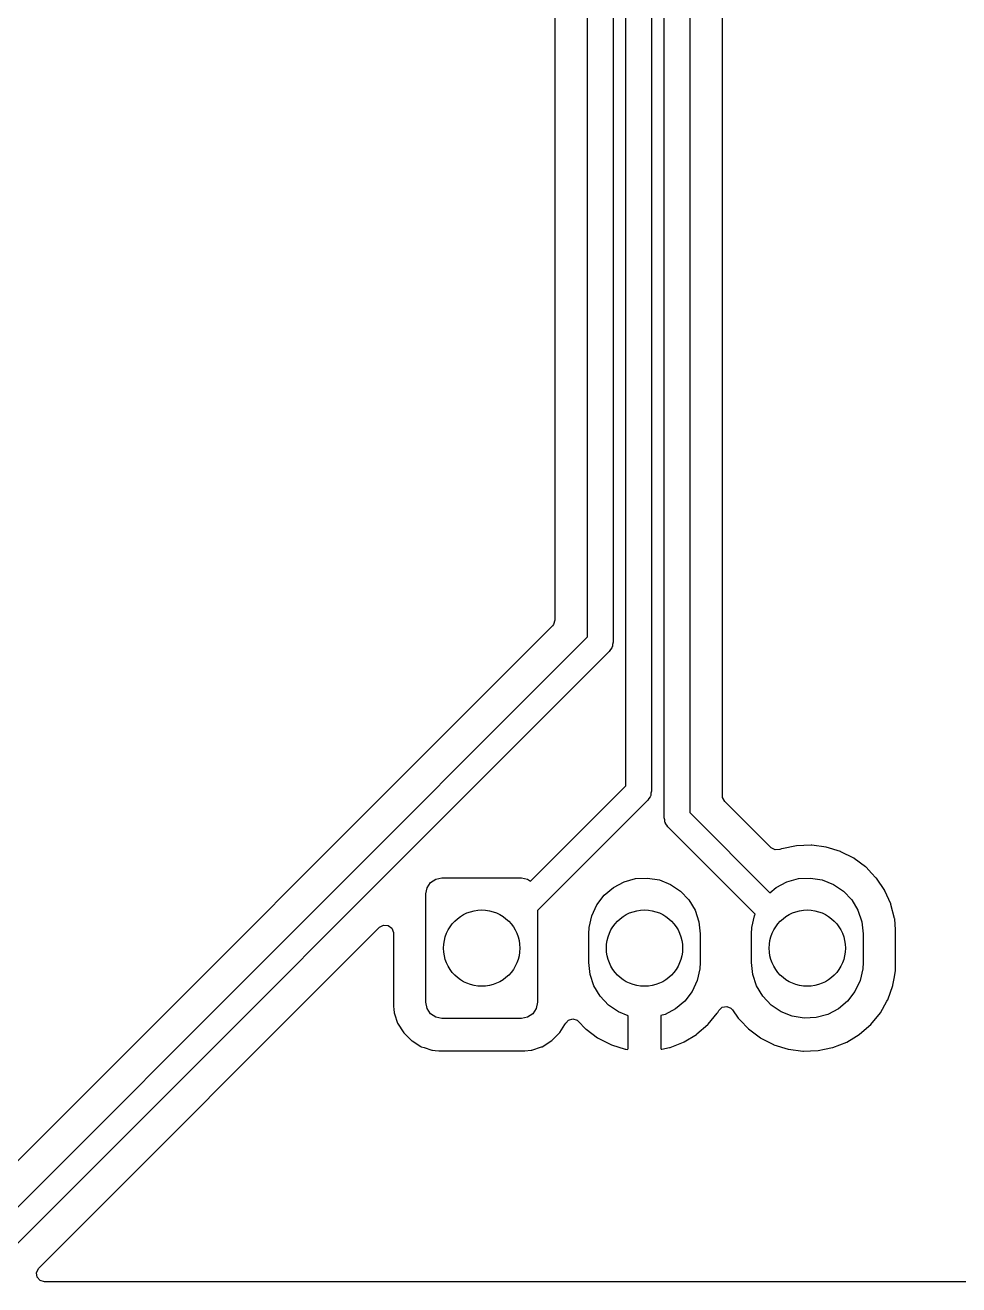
# Model space of a CAD drawing. Extents: x 61 to 228, y -146 to -45.
# Drawn here: x 151.63 to 166.19, y -145.59 to -125.94 of the extents above; entities that cross this region are included whole.
import ezdxf

# ---------------------------------------------------------------- set-up
doc = ezdxf.new("R2010")
doc.units = 0
doc.layers.add('BLACK', color=7, linetype='CONTINUOUS')

msp = doc.modelspace()

# ---------------------------------------------------------------- linework, layer by layer
at = {"layer": 'BLACK', "linetype": 'CONTINUOUS'}
for p, q in [((160.399, -135.482), (160.399, -59.9409)), ((160.799, -60.0226), (160.799, -135.565)), ((160.998, -137.804), (160.998, -60.1892)), ((161.398, -60.2724), (161.398, -137.887)), ((161.598, -138.303), (161.598, -60.4375)), ((161.998, -60.5207), (161.998, -138.22)), ((162.506, -137.957), (162.506, -60.9863)), ((159.89, -124.194), (159.89, -135.219)), ((159.854, -135.308), (150.463, -144.699)), ((159.87, -135.287), (159.854, -135.308)), ((159.89, -135.219), (159.87, -135.287)), ((150.637, -145.245), (160.399, -135.482)), ((160.74, -135.706), (150.861, -145.586)), ((160.758, -135.678), (160.74, -135.706)), ((160.779, -135.652), (160.758, -135.678)), ((160.782, -135.641), (160.779, -135.652)), ((160.788, -135.631), (160.782, -135.641)), ((160.791, -135.598), (160.788, -135.631)), ((160.799, -135.565), (160.791, -135.598)), ((159.512, -139.29), (160.998, -137.804)), ((161.398, -137.887), (161.391, -137.919)), ((161.34, -138.028), (159.62, -139.748)), ((161.358, -138), (161.34, -138.028)), ((161.379, -137.974), (161.358, -138)), ((161.381, -137.962), (161.379, -137.974)), ((161.387, -137.953), (161.381, -137.962)), ((161.391, -137.919), (161.387, -137.953)), ((162.509, -137.984), (162.506, -137.957)), ((162.543, -138.046), (162.509, -137.984)), ((163.266, -138.769), (162.543, -138.046)), ((161.605, -138.336), (161.598, -138.303)), ((161.998, -138.22), (163.248, -139.47)), ((161.609, -138.369), (161.605, -138.336)), ((161.615, -138.379), (161.609, -138.369)), ((161.618, -138.39), (161.615, -138.379)), ((161.639, -138.416), (161.618, -138.39)), ((161.656, -138.444), (161.639, -138.416)), ((163.018, -139.806), (161.656, -138.444)), ((163.331, -138.804), (163.266, -138.769)), ((163.401, -138.797), (163.331, -138.804)), ((163.427, -138.787), (163.401, -138.797)), ((163.432, -138.785), (163.427, -138.787)), ((163.661, -138.737), (163.432, -138.785)), ((163.778, -138.732), (163.661, -138.737)), ((163.89, -138.728), (163.778, -138.732)), ((163.895, -138.728), (163.89, -138.728)), ((163.89, -138.728), (163.89, -138.728)), ((163.9, -138.729), (163.895, -138.728)), ((164.122, -138.758), (163.9, -138.729)), ((163.9, -138.729), (163.9, -138.729)), ((164.127, -138.759), (164.122, -138.758)), ((164.122, -138.758), (164.122, -138.758)), ((164.35, -138.828), (164.127, -138.759)), ((164.355, -138.831), (164.35, -138.828)), ((164.554, -138.932), (164.355, -138.831)), ((164.355, -138.831), (164.355, -138.831)), ((164.559, -138.934), (164.554, -138.932)), ((164.554, -138.932), (164.554, -138.932)), ((164.563, -138.937), (164.559, -138.934)), ((164.739, -139.068), (164.563, -138.937)), ((164.563, -138.937), (164.563, -138.937)), ((164.747, -139.074), (164.739, -139.068)), ((164.832, -139.163), (164.747, -139.074)), ((157.953, -139.313), (158.034, -139.259)), ((158.034, -139.259), (158.13, -139.24)), ((158.13, -139.24), (159.37, -139.24)), ((159.37, -139.24), (159.466, -139.259)), ((159.466, -139.259), (159.512, -139.29)), ((160.97, -139.301), (161.151, -139.251)), ((161.151, -139.251), (161.339, -139.241)), ((161.339, -139.241), (161.524, -139.272)), ((161.524, -139.272), (161.698, -139.342)), ((163.51, -139.301), (163.691, -139.251)), ((163.691, -139.251), (163.879, -139.241)), ((163.879, -139.241), (164.064, -139.272)), ((164.064, -139.272), (164.238, -139.342)), ((164.902, -139.237), (164.832, -139.163)), ((164.908, -139.243), (164.902, -139.237)), ((165.039, -139.437), (164.908, -139.243)), ((157.88, -139.49), (157.899, -139.394)), ((157.88, -141.18), (157.88, -139.49)), ((157.899, -139.394), (157.953, -139.313)), ((160.66, -139.51), (160.804, -139.389)), ((160.804, -139.389), (160.97, -139.301)), ((161.698, -139.342), (161.854, -139.447)), ((161.854, -139.447), (161.983, -139.584)), ((163.248, -139.47), (163.344, -139.389)), ((163.344, -139.389), (163.51, -139.301)), ((164.238, -139.342), (164.394, -139.447)), ((164.394, -139.447), (164.523, -139.584)), ((165.041, -139.442), (165.039, -139.437)), ((165.132, -139.644), (165.041, -139.442)), ((160.466, -139.83), (160.546, -139.659)), ((160.546, -139.659), (160.66, -139.51)), ((161.983, -139.584), (162.08, -139.745)), ((164.523, -139.584), (164.62, -139.745)), ((165.135, -139.65), (165.132, -139.644)), ((165.136, -139.656), (165.135, -139.65)), ((165.192, -139.872), (165.136, -139.656)), ((165.136, -139.656), (165.136, -139.656)), ((159.62, -139.748), (159.62, -141.18)), ((160.425, -140.013), (160.466, -139.83)), ((162.08, -139.745), (162.14, -139.923)), ((162.965, -140.013), (163.006, -139.83)), ((163.006, -139.83), (163.018, -139.806)), ((164.62, -139.745), (164.68, -139.923)), ((165.194, -139.877), (165.192, -139.872)), ((165.194, -139.882), (165.194, -139.877)), ((165.201, -139.963), (165.194, -139.882)), ((165.194, -139.882), (165.194, -139.882)), ((151.84, -145.326), (157.156, -140.01)), ((157.156, -140.01), (157.219, -139.976)), ((157.219, -139.976), (157.29, -139.981)), ((157.29, -139.981), (157.346, -140.023)), ((157.346, -140.023), (157.371, -140.09)), ((160.42, -140.11), (160.425, -140.013)), ((162.14, -139.923), (162.16, -140.11)), ((162.96, -140.11), (162.965, -140.013)), ((164.68, -139.923), (164.7, -140.11)), ((165.208, -140.051), (165.201, -139.963)), ((165.208, -140.666), (165.208, -140.051)), ((157.371, -140.09), (157.371, -140.099)), ((157.371, -140.099), (157.371, -141.23)), ((160.42, -140.56), (160.42, -140.11)), ((162.16, -140.11), (162.16, -140.56)), ((162.96, -140.56), (162.96, -140.11)), ((164.7, -140.11), (164.7, -140.56)), ((160.44, -140.747), (160.42, -140.56)), ((162.155, -140.657), (162.114, -140.84)), ((162.16, -140.56), (162.155, -140.657)), ((162.98, -140.747), (162.96, -140.56)), ((164.695, -140.657), (164.654, -140.84)), ((164.7, -140.56), (164.695, -140.657)), ((165.207, -140.69), (165.208, -140.666)), ((160.5, -140.925), (160.44, -140.747)), ((162.114, -140.84), (162.034, -141.011)), ((163.04, -140.925), (162.98, -140.747)), ((164.654, -140.84), (164.574, -141.011)), ((165.167, -140.912), (165.186, -140.81)), ((165.186, -140.81), (165.207, -140.69)), ((160.597, -141.086), (160.5, -140.925)), ((162.034, -141.011), (161.92, -141.16)), ((163.137, -141.086), (163.04, -140.925)), ((164.574, -141.011), (164.46, -141.16)), ((165.086, -141.14), (165.166, -140.92)), ((165.166, -140.92), (165.167, -140.912)), ((157.371, -141.23), (157.372, -141.234)), ((157.372, -141.234), (157.372, -141.234)), ((157.372, -141.234), (157.379, -141.298)), ((157.899, -141.276), (157.88, -141.18)), ((159.62, -141.18), (159.601, -141.276)), ((160.726, -141.223), (160.597, -141.086)), ((160.882, -141.328), (160.726, -141.223)), ((161.92, -141.16), (161.776, -141.281)), ((162.451, -141.306), (162.502, -141.257)), ((162.502, -141.257), (162.572, -141.243)), ((162.572, -141.243), (162.638, -141.269)), ((163.266, -141.223), (163.137, -141.086)), ((163.422, -141.328), (163.266, -141.223)), ((164.46, -141.16), (164.316, -141.281)), ((164.97, -141.344), (165.072, -141.164)), ((165.072, -141.164), (165.083, -141.145)), ((165.083, -141.145), (165.086, -141.14)), ((165.083, -141.145), (165.083, -141.145)), ((157.379, -141.298), (157.382, -141.336)), ((157.382, -141.336), (157.385, -141.343)), ((157.385, -141.343), (157.385, -141.343)), ((157.385, -141.343), (157.391, -141.362)), ((157.391, -141.362), (157.438, -141.504)), ((157.953, -141.357), (157.899, -141.276)), ((158.034, -141.411), (157.953, -141.357)), ((158.13, -141.43), (158.034, -141.411)), ((159.37, -141.43), (158.13, -141.43)), ((159.466, -141.411), (159.37, -141.43)), ((159.547, -141.357), (159.466, -141.411)), ((159.601, -141.276), (159.547, -141.357)), ((160.104, -141.459), (160.172, -141.44)), ((160.172, -141.44), (160.24, -141.46)), ((161.036, -141.39), (160.882, -141.328)), ((161.036, -141.899), (161.036, -141.39)), ((161.61, -141.369), (161.544, -141.387)), ((161.544, -141.387), (161.544, -141.897)), ((161.776, -141.281), (161.61, -141.369)), ((162.285, -141.52), (162.426, -141.347)), ((162.426, -141.347), (162.432, -141.339)), ((162.432, -141.339), (162.451, -141.306)), ((162.638, -141.269), (162.665, -141.298)), ((162.665, -141.298), (162.752, -141.427)), ((162.752, -141.427), (162.755, -141.431)), ((162.755, -141.431), (162.755, -141.431)), ((162.755, -141.431), (162.783, -141.459)), ((163.596, -141.398), (163.422, -141.328)), ((163.781, -141.429), (163.596, -141.398)), ((163.969, -141.419), (163.781, -141.429)), ((164.15, -141.369), (163.969, -141.419)), ((164.316, -141.281), (164.15, -141.369)), ((164.822, -141.525), (164.97, -141.344)), ((157.438, -141.504), (157.532, -141.654)), ((159.969, -141.653), (160.047, -141.528)), ((160.047, -141.528), (160.062, -141.503)), ((160.062, -141.503), (160.064, -141.504)), ((160.064, -141.504), (160.104, -141.459)), ((160.24, -141.46), (160.262, -141.479)), ((160.262, -141.479), (160.37, -141.592)), ((160.37, -141.592), (160.378, -141.599)), ((160.378, -141.599), (160.557, -141.732)), ((162.109, -141.674), (162.277, -141.528)), ((162.277, -141.528), (162.285, -141.52)), ((162.783, -141.459), (162.913, -141.596)), ((162.913, -141.596), (163.101, -141.736)), ((164.645, -141.678), (164.822, -141.525)), ((157.532, -141.654), (157.657, -141.779)), ((157.657, -141.779), (157.663, -141.783)), ((157.663, -141.783), (157.663, -141.783)), ((157.663, -141.783), (157.8, -141.868)), ((159.694, -141.872), (159.844, -141.778)), ((159.844, -141.778), (159.969, -141.653)), ((160.557, -141.732), (160.566, -141.738)), ((160.566, -141.738), (160.765, -141.839)), ((160.765, -141.839), (160.775, -141.843)), ((160.775, -141.843), (160.988, -141.909)), ((161.692, -141.883), (161.9, -141.801)), ((161.9, -141.801), (161.909, -141.796)), ((161.909, -141.796), (162.1, -141.68)), ((162.1, -141.68), (162.109, -141.674)), ((163.101, -141.736), (163.106, -141.738)), ((163.106, -141.738), (163.106, -141.738)), ((163.106, -141.738), (163.304, -141.839)), ((163.304, -141.839), (163.309, -141.842)), ((163.309, -141.842), (163.533, -141.911)), ((164.228, -141.885), (164.445, -141.799)), ((164.445, -141.799), (164.555, -141.733)), ((164.555, -141.733), (164.641, -141.681)), ((164.641, -141.681), (164.645, -141.678)), ((164.641, -141.681), (164.641, -141.681)), ((157.8, -141.868), (157.807, -141.872)), ((157.807, -141.872), (157.85, -141.886)), ((157.85, -141.886), (157.969, -141.926)), ((157.969, -141.926), (157.969, -141.926)), ((157.969, -141.926), (157.975, -141.928)), ((157.975, -141.928), (157.982, -141.928)), ((157.982, -141.928), (157.982, -141.928)), ((157.982, -141.928), (158.025, -141.933)), ((158.025, -141.933), (158.08, -141.939)), ((158.08, -141.939), (159.42, -141.939)), ((159.42, -141.939), (159.424, -141.938)), ((159.424, -141.938), (159.519, -141.928)), ((159.424, -141.938), (159.424, -141.938)), ((159.519, -141.928), (159.519, -141.928)), ((159.519, -141.928), (159.526, -141.928)), ((159.526, -141.928), (159.533, -141.925)), ((159.533, -141.925), (159.681, -141.876)), ((159.533, -141.925), (159.533, -141.925)), ((159.681, -141.876), (159.694, -141.872)), ((160.988, -141.909), (160.998, -141.911)), ((160.998, -141.911), (161.018, -141.914)), ((161.018, -141.914), (161.032, -141.912)), ((161.032, -141.912), (161.036, -141.899)), ((161.544, -141.897), (161.548, -141.91)), ((161.548, -141.91), (161.559, -141.912)), ((161.559, -141.912), (161.682, -141.886)), ((161.682, -141.886), (161.692, -141.883)), ((163.533, -141.911), (163.538, -141.912)), ((163.538, -141.912), (163.538, -141.912)), ((163.538, -141.912), (163.76, -141.941)), ((163.76, -141.941), (163.76, -141.941)), ((163.76, -141.941), (163.765, -141.942)), ((163.765, -141.942), (163.77, -141.942)), ((163.77, -141.942), (163.882, -141.938)), ((163.77, -141.942), (163.77, -141.942)), ((163.882, -141.938), (163.999, -141.933)), ((163.999, -141.933), (164.101, -141.912)), ((164.101, -141.912), (164.222, -141.886)), ((164.222, -141.886), (164.228, -141.885)), ((164.222, -141.886), (164.222, -141.886)), ((151.804, -145.398), (151.833, -145.333)), ((151.833, -145.333), (151.84, -145.326)), ((151.814, -145.468), (151.804, -145.398)), ((151.861, -145.521), (151.814, -145.468)), ((151.929, -145.541), (151.861, -145.521)), ((227.965, -145.541), (151.929, -145.541))]:
    msp.add_line(p, q, dxfattribs=at)
at = {"layer": 'BLACK'}
for centre in [(158.75, -140.335), (161.29, -140.335), (163.83, -140.335)]:
    msp.add_circle(centre, 0.595, dxfattribs=at)

doc.saveas('drawing.dxf')
